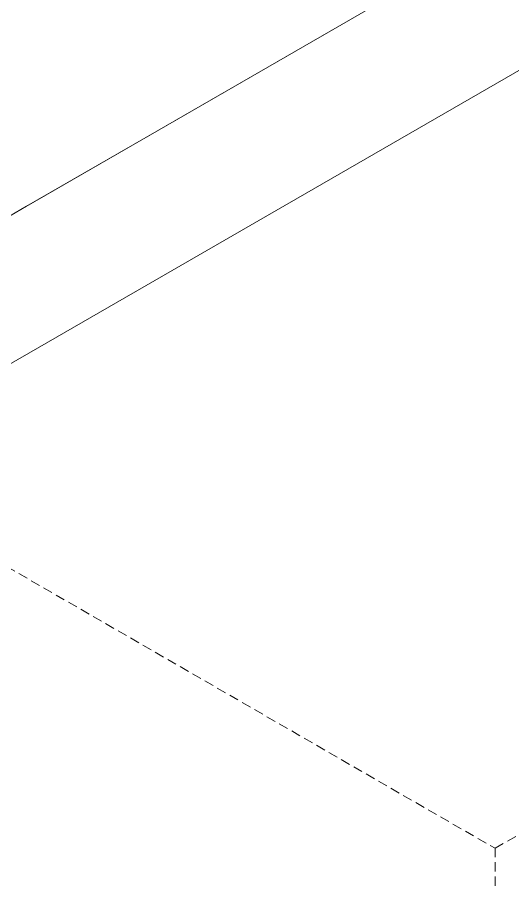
# Model space of a CAD drawing. Header units: millimetres. Extents: x -75 to 3710, y -20 to 2482.
# Drawn here: x 3291.3 to 3357.2, y 494.9 to 609.9 of the extents above; entities that cross this region are included whole.
import ezdxf

# ---------------------------------------------------------------- set-up
doc = ezdxf.new("R2010")
doc.units = ezdxf.units.MM
doc.linetypes.add('HIDDEN', pattern=[1.905, 1.27, -0.635])
doc.layers.add('ZANO_R', color=7, linetype='Continuous', lineweight=0)
doc.layers.add('ZANO_R_przerywana', color=7, linetype='HIDDEN', lineweight=0)

msp = doc.modelspace()

# ---------------------------------------------------------------- linework, layer by layer
at = {"layer": 'ZANO_R'}
for p, q in [((3426.84, 662.25), (3292.49, 584.68)), ((3426.84, 662.25), (3309.02, 594.22)), ((3430.36, 644.55), (3295.48, 566.67)), ((3309.02, 594.22), (3304.88, 591.83)), ((3304.88, 591.83), (3292.54, 584.71)), ((3292.54, 584.71), (3275.22, 574.71)), ((3295.48, 566.67), (3278.15, 556.67))]:
    msp.add_line(p, q, dxfattribs=at)
at = {"layer": 'ZANO_R_przerywana'}
for p, q in [((3354.86, 499.26), (3710.3, 704.48)), ((3147.99, 618.7), (3354.86, 499.26)), ((3354.86, 305.66), (3354.86, 499.26))]:
    msp.add_line(p, q, dxfattribs=at)

doc.saveas('drawing.dxf')
